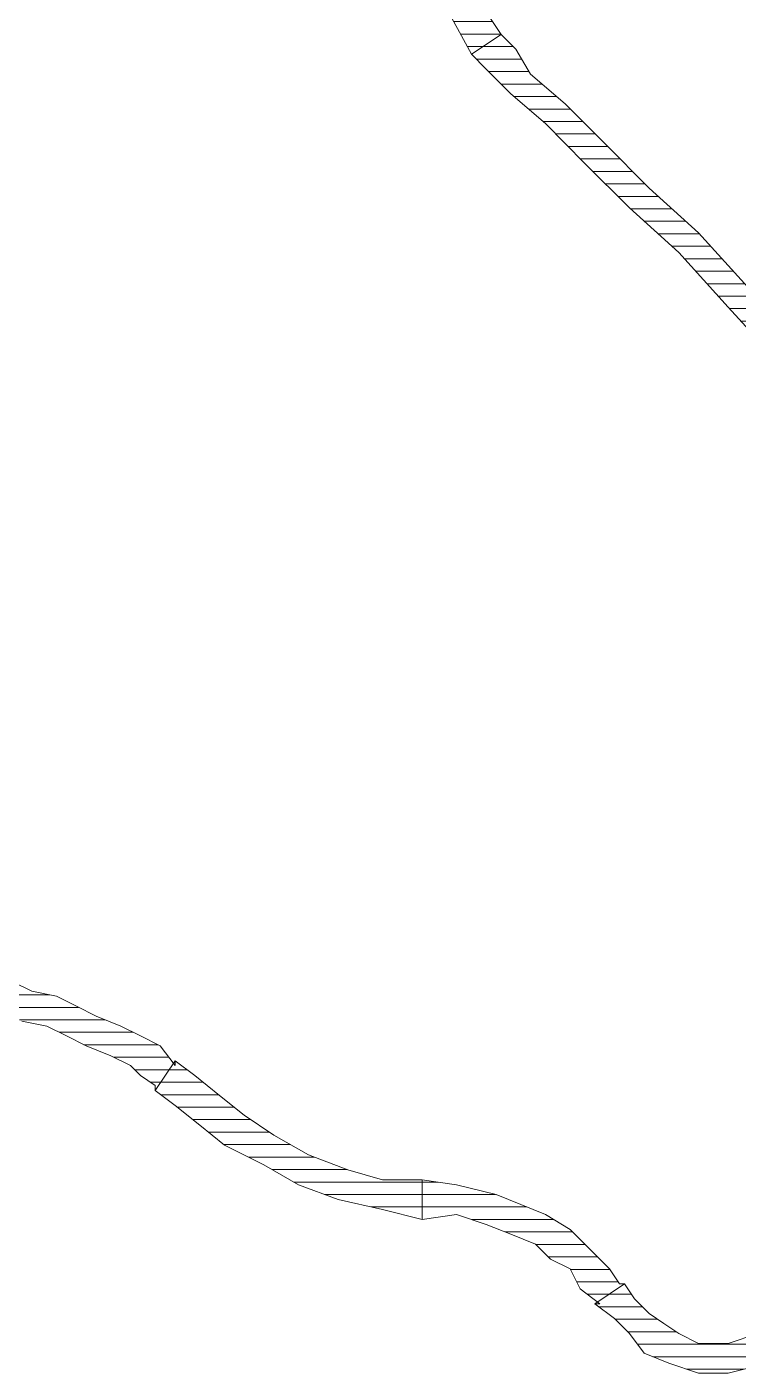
# Model space of a CAD drawing. Header units: centimetres. Extents: x 54005 to 61405, y 90310 to 94744.
# Drawn here: x 56851.4 to 56858.52, y 91740.06 to 91753.54 of the extents above; entities that cross this region are included whole.
import ezdxf

# ---------------------------------------------------------------- set-up
doc = ezdxf.new("R2010")
doc.units = ezdxf.units.CM
doc.header["$LTSCALE"] = 25
doc.layers.get('0').update_dxf_attribs({"lineweight": 0})
doc.layers.add('ÖLCULENDIRME', color=115, linetype='Continuous', lineweight=5)
pattern_1 = [(360, (-5108.51305, -673.59423), (1e-16, 0.125), [25])]

# ---------------------------------------------------------------- blocks, each defined once
blk = doc.blocks.new('by')
at = {"ltscale": 30}
h = blk.add_hatch(dxfattribs=at)
h.set_pattern_fill('DC_LINES', color=256, scale=0.1, style=0)
h.set_pattern_definition(pattern_1)
edge = h.paths.add_edge_path(flags=0)
edge.add_line((6393.778, 2257.095), (6394.175, 2257.244))
edge.add_line((6394.175, 2257.244), (6394.57, 2257.343))
edge.add_line((6394.57, 2257.343), (6394.867, 2257.343))
edge.add_line((6394.867, 2257.343), (6395.164, 2257.244))
edge.add_line((6395.164, 2257.244), (6395.411, 2257.144))
edge.add_line((6395.411, 2257.144), (6395.559, 2256.946))
edge.add_line((6395.559, 2256.946), (6395.708, 2256.797))
edge.add_line((6395.708, 2256.797), (6395.906, 2256.648))
edge.add_line((6395.906, 2256.648), (6395.609, 2256.449))
edge.add_line((6395.609, 2256.449), (6395.509, 2256.598))
edge.add_line((6395.509, 2256.598), (6395.362, 2256.747))
edge.add_line((6395.362, 2256.747), (6395.213, 2256.846))
edge.add_line((6395.213, 2256.846), (6395.064, 2256.946))
edge.add_line((6395.064, 2256.946), (6394.867, 2257.045))
edge.add_line((6394.867, 2257.045), (6394.57, 2257.045))
edge.add_line((6394.57, 2257.045), (6394.273, 2256.946))
edge.add_line((6394.273, 2256.946), (6393.878, 2256.797))
h = blk.add_hatch(dxfattribs=at)
h.set_pattern_fill('DC_LINES', color=256, scale=0.1, style=0)
h.set_pattern_definition(pattern_1)
edge = h.paths.add_edge_path(flags=0)
edge.add_line((6393.778, 2257.095), (6394.175, 2257.244))
edge.add_line((6394.175, 2257.244), (6394.57, 2257.343))
edge.add_line((6394.57, 2257.343), (6394.867, 2257.343))
edge.add_line((6394.867, 2257.343), (6395.164, 2257.244))
edge.add_line((6395.164, 2257.244), (6395.411, 2257.144))
edge.add_line((6395.411, 2257.144), (6395.559, 2256.946))
edge.add_line((6395.559, 2256.946), (6395.708, 2256.797))
edge.add_line((6395.708, 2256.797), (6395.906, 2256.648))
edge.add_line((6395.906, 2256.648), (6395.609, 2256.449))
edge.add_line((6395.609, 2256.449), (6395.509, 2256.598))
edge.add_line((6395.509, 2256.598), (6395.362, 2256.747))
edge.add_line((6395.362, 2256.747), (6395.213, 2256.846))
edge.add_line((6395.213, 2256.846), (6395.064, 2256.946))
edge.add_line((6395.064, 2256.946), (6394.867, 2257.045))
edge.add_line((6394.867, 2257.045), (6394.57, 2257.045))
edge.add_line((6394.57, 2257.045), (6394.273, 2256.946))
edge.add_line((6394.273, 2256.946), (6393.878, 2256.797))
h = blk.add_hatch(dxfattribs=at)
h.set_pattern_fill('DC_LINES', color=256, scale=0.1, style=0)
h.set_pattern_definition(pattern_1)
edge = h.paths.add_edge_path(flags=0)
edge.add_line((6395.906, 2256.648), (6395.856, 2256.648))
edge.add_line((6395.856, 2256.648), (6396.054, 2256.499))
edge.add_line((6396.054, 2256.499), (6396.153, 2256.3))
edge.add_line((6396.153, 2256.3), (6396.351, 2256.201))
edge.add_line((6396.351, 2256.201), (6396.5, 2256.052))
edge.add_line((6396.5, 2256.052), (6396.747, 2255.952))
edge.add_line((6396.747, 2255.952), (6396.994, 2255.853))
edge.add_line((6396.994, 2255.853), (6397.291, 2255.754))
edge.add_line((6397.291, 2255.754), (6397.637, 2255.803))
edge.add_line((6397.637, 2255.803), (6397.637, 2255.406))
edge.add_line((6397.637, 2255.406), (6397.291, 2255.456))
edge.add_line((6397.291, 2255.456), (6396.895, 2255.555))
edge.add_line((6396.895, 2255.555), (6396.648, 2255.654))
edge.add_line((6396.648, 2255.654), (6396.4, 2255.754))
edge.add_line((6396.4, 2255.754), (6396.153, 2255.903))
edge.add_line((6396.153, 2255.903), (6395.955, 2256.101))
edge.add_line((6395.955, 2256.101), (6395.758, 2256.3))
edge.add_line((6395.758, 2256.3), (6395.658, 2256.449))
edge.add_line((6395.658, 2256.449), (6395.609, 2256.449))
h = blk.add_hatch(dxfattribs=at)
h.set_pattern_fill('DC_LINES', color=256, scale=0.1, style=0)
h.set_pattern_definition(pattern_1)
edge = h.paths.add_edge_path(flags=0)
edge.add_line((6395.906, 2256.648), (6395.856, 2256.648))
edge.add_line((6395.856, 2256.648), (6396.054, 2256.499))
edge.add_line((6396.054, 2256.499), (6396.153, 2256.3))
edge.add_line((6396.153, 2256.3), (6396.351, 2256.201))
edge.add_line((6396.351, 2256.201), (6396.5, 2256.052))
edge.add_line((6396.5, 2256.052), (6396.747, 2255.952))
edge.add_line((6396.747, 2255.952), (6396.994, 2255.853))
edge.add_line((6396.994, 2255.853), (6397.291, 2255.754))
edge.add_line((6397.291, 2255.754), (6397.637, 2255.803))
edge.add_line((6397.637, 2255.803), (6397.637, 2255.406))
edge.add_line((6397.637, 2255.406), (6397.291, 2255.456))
edge.add_line((6397.291, 2255.456), (6396.895, 2255.555))
edge.add_line((6396.895, 2255.555), (6396.648, 2255.654))
edge.add_line((6396.648, 2255.654), (6396.4, 2255.754))
edge.add_line((6396.4, 2255.754), (6396.153, 2255.903))
edge.add_line((6396.153, 2255.903), (6395.955, 2256.101))
edge.add_line((6395.955, 2256.101), (6395.758, 2256.3))
edge.add_line((6395.758, 2256.3), (6395.658, 2256.449))
edge.add_line((6395.658, 2256.449), (6395.609, 2256.449))
h = blk.add_hatch(dxfattribs=at)
h.set_pattern_fill('DC_LINES', color=256, scale=0.1, style=0)
h.set_pattern_definition(pattern_1)
edge = h.paths.add_edge_path(flags=0)
edge.add_line((6397.637, 2255.803), (6398.033, 2255.704))
edge.add_line((6398.033, 2255.704), (6398.478, 2255.605))
edge.add_line((6398.478, 2255.605), (6398.874, 2255.456))
edge.add_line((6398.874, 2255.456), (6399.22, 2255.257))
edge.add_line((6399.22, 2255.257), (6399.616, 2255.058))
edge.add_line((6399.616, 2255.058), (6399.864, 2254.859))
edge.add_line((6399.864, 2254.859), (6400.111, 2254.661))
edge.add_line((6400.111, 2254.661), (6400.309, 2254.512))
edge.add_line((6400.309, 2254.512), (6400.111, 2254.214))
edge.add_line((6400.111, 2254.214), (6399.913, 2254.363))
edge.add_line((6399.913, 2254.363), (6399.666, 2254.561))
edge.add_line((6399.666, 2254.561), (6399.419, 2254.76))
edge.add_line((6399.419, 2254.76), (6399.122, 2254.959))
edge.add_line((6399.122, 2254.959), (6398.775, 2255.157))
edge.add_line((6398.775, 2255.157), (6398.38, 2255.306))
edge.add_line((6398.38, 2255.306), (6398.033, 2255.406))
edge.add_line((6398.033, 2255.406), (6397.637, 2255.406))
h = blk.add_hatch(dxfattribs=at)
h.set_pattern_fill('DC_LINES', color=256, scale=0.1, style=0)
h.set_pattern_definition(pattern_1)
edge = h.paths.add_edge_path(flags=0)
edge.add_line((6397.637, 2255.803), (6398.033, 2255.704))
edge.add_line((6398.033, 2255.704), (6398.478, 2255.605))
edge.add_line((6398.478, 2255.605), (6398.874, 2255.456))
edge.add_line((6398.874, 2255.456), (6399.22, 2255.257))
edge.add_line((6399.22, 2255.257), (6399.616, 2255.058))
edge.add_line((6399.616, 2255.058), (6399.864, 2254.859))
edge.add_line((6399.864, 2254.859), (6400.111, 2254.661))
edge.add_line((6400.111, 2254.661), (6400.309, 2254.512))
edge.add_line((6400.309, 2254.512), (6400.111, 2254.214))
edge.add_line((6400.111, 2254.214), (6399.913, 2254.363))
edge.add_line((6399.913, 2254.363), (6399.666, 2254.561))
edge.add_line((6399.666, 2254.561), (6399.419, 2254.76))
edge.add_line((6399.419, 2254.76), (6399.122, 2254.959))
edge.add_line((6399.122, 2254.959), (6398.775, 2255.157))
edge.add_line((6398.775, 2255.157), (6398.38, 2255.306))
edge.add_line((6398.38, 2255.306), (6398.033, 2255.406))
edge.add_line((6398.033, 2255.406), (6397.637, 2255.406))
h = blk.add_hatch(dxfattribs=at)
h.set_pattern_fill('DC_LINES', color=256, scale=0.1, style=0)
h.set_pattern_definition(pattern_1)
edge = h.paths.add_edge_path(flags=0)
edge.add_line((6400.309, 2254.512), (6400.309, 2254.462))
edge.add_line((6400.309, 2254.462), (6400.458, 2254.363))
edge.add_line((6400.458, 2254.363), (6400.556, 2254.263))
edge.add_line((6400.556, 2254.263), (6400.755, 2254.164))
edge.add_line((6400.755, 2254.164), (6401.002, 2254.065))
edge.add_line((6401.002, 2254.065), (6401.2, 2253.965))
edge.add_line((6401.2, 2253.965), (6401.397, 2253.866))
edge.add_line((6401.397, 2253.866), (6401.645, 2253.816))
edge.add_line((6401.645, 2253.816), (6401.843, 2253.717))
edge.add_line((6401.843, 2253.717), (6401.744, 2253.419))
edge.add_line((6401.744, 2253.419), (6401.546, 2253.518))
edge.add_line((6401.546, 2253.518), (6401.299, 2253.568))
edge.add_line((6401.299, 2253.568), (6401.1, 2253.667))
edge.add_line((6401.1, 2253.667), (6400.903, 2253.767))
edge.add_line((6400.903, 2253.767), (6400.655, 2253.866))
edge.add_line((6400.655, 2253.866), (6400.458, 2253.965))
edge.add_line((6400.458, 2253.965), (6400.259, 2254.065))
edge.add_line((6400.259, 2254.065), (6400.111, 2254.263))
edge.add_line((6400.111, 2254.263), (6400.111, 2254.214))
h = blk.add_hatch(dxfattribs=at)
h.set_pattern_fill('DC_LINES', color=256, scale=0.1, style=0)
h.set_pattern_definition(pattern_1)
edge = h.paths.add_edge_path(flags=0)
edge.add_line((6400.309, 2254.512), (6400.309, 2254.462))
edge.add_line((6400.309, 2254.462), (6400.458, 2254.363))
edge.add_line((6400.458, 2254.363), (6400.556, 2254.263))
edge.add_line((6400.556, 2254.263), (6400.755, 2254.164))
edge.add_line((6400.755, 2254.164), (6401.002, 2254.065))
edge.add_line((6401.002, 2254.065), (6401.2, 2253.965))
edge.add_line((6401.2, 2253.965), (6401.397, 2253.866))
edge.add_line((6401.397, 2253.866), (6401.645, 2253.816))
edge.add_line((6401.645, 2253.816), (6401.843, 2253.717))
edge.add_line((6401.843, 2253.717), (6401.744, 2253.419))
edge.add_line((6401.744, 2253.419), (6401.546, 2253.518))
edge.add_line((6401.546, 2253.518), (6401.299, 2253.568))
edge.add_line((6401.299, 2253.568), (6401.1, 2253.667))
edge.add_line((6401.1, 2253.667), (6400.903, 2253.767))
edge.add_line((6400.903, 2253.767), (6400.655, 2253.866))
edge.add_line((6400.655, 2253.866), (6400.458, 2253.965))
edge.add_line((6400.458, 2253.965), (6400.259, 2254.065))
edge.add_line((6400.259, 2254.065), (6400.111, 2254.263))
edge.add_line((6400.111, 2254.263), (6400.111, 2254.214))
h = blk.add_hatch(dxfattribs=at)
h.set_pattern_fill('DC_LINES', color=256, scale=0.1, style=0)
h.set_pattern_definition(pattern_1)
edge = h.paths.add_edge_path(flags=0)
edge.add_line((6396.845, 2243.931), (6396.697, 2244.08))
edge.add_line((6396.697, 2244.08), (6396.549, 2244.328))
edge.add_line((6396.549, 2244.328), (6396.203, 2244.627))
edge.add_line((6396.203, 2244.627), (6395.806, 2245.024))
edge.add_line((6395.806, 2245.024), (6395.362, 2245.471))
edge.add_line((6395.362, 2245.471), (6394.867, 2245.918))
edge.add_line((6394.867, 2245.918), (6394.372, 2246.464))
edge.add_line((6394.372, 2246.464), (6393.878, 2247.011))
edge.add_line((6393.878, 2247.011), (6394.075, 2247.21))
edge.add_line((6394.075, 2247.21), (6394.57, 2246.663))
edge.add_line((6394.57, 2246.663), (6395.064, 2246.117))
edge.add_line((6395.064, 2246.117), (6395.559, 2245.67))
edge.add_line((6395.559, 2245.67), (6396.005, 2245.223))
edge.add_line((6396.005, 2245.223), (6396.4, 2244.825))
edge.add_line((6396.4, 2244.825), (6396.747, 2244.527))
edge.add_line((6396.747, 2244.527), (6396.994, 2244.279))
edge.add_line((6396.994, 2244.279), (6397.142, 2244.13))
h = blk.add_hatch(dxfattribs=at)
h.set_pattern_fill('DC_LINES', color=256, scale=0.1, style=0)
h.set_pattern_definition(pattern_1)
edge = h.paths.add_edge_path(flags=0)
edge.add_line((6398.133, 2241.298), (6397.934, 2241.894))
edge.add_line((6397.934, 2241.894), (6397.539, 2242.739))
edge.add_line((6397.539, 2242.739), (6397.142, 2243.484))
edge.add_line((6397.142, 2243.484), (6396.845, 2243.931))
edge.add_line((6396.845, 2243.931), (6397.142, 2244.13))
edge.add_line((6397.142, 2244.13), (6397.439, 2243.583))
edge.add_line((6397.439, 2243.583), (6397.836, 2242.838))
edge.add_line((6397.836, 2242.838), (6398.231, 2241.994))
edge.add_line((6398.231, 2241.994), (6398.428, 2241.298))
for p, q in [((6394.175, 2257.244, -4.505), (6394.57, 2257.343, -4.505)), ((6394.175, 2257.244, -4.505), (6394.57, 2257.343, -4.505)), ((6394.57, 2257.343, -4.505), (6394.867, 2257.343, -4.505)), ((6394.57, 2257.343, -4.505), (6394.867, 2257.343, -4.505)), ((6394.867, 2257.343, -4.505), (6395.164, 2257.244, -4.505)), ((6394.867, 2257.343, -4.505), (6395.164, 2257.244, -4.505)), ((6395.164, 2257.244, -4.505), (6395.411, 2257.144, -4.505)), ((6395.164, 2257.244, -4.505), (6395.411, 2257.144, -4.505)), ((6395.411, 2257.144, -4.505), (6395.559, 2256.946, -4.505)), ((6395.411, 2257.144, -4.505), (6395.559, 2256.946, -4.505)), ((6394.57, 2257.045, -4.505), (6394.273, 2256.946, -4.505)), ((6394.57, 2257.045, -4.505), (6394.273, 2256.946, -4.505)), ((6394.867, 2257.045, -4.505), (6394.57, 2257.045, -4.505)), ((6394.867, 2257.045, -4.505), (6394.57, 2257.045, -4.505)), ((6395.064, 2256.946, -4.505), (6394.867, 2257.045, -4.505)), ((6395.064, 2256.946, -4.505), (6394.867, 2257.045, -4.505)), ((6395.213, 2256.846, -4.505), (6395.064, 2256.946, -4.505)), ((6395.213, 2256.846, -4.505), (6395.064, 2256.946, -4.505)), ((6395.362, 2256.747, -4.505), (6395.213, 2256.846, -4.505)), ((6395.362, 2256.747, -4.505), (6395.213, 2256.846, -4.505)), ((6395.559, 2256.946, -4.505), (6395.708, 2256.797, -4.505)), ((6395.559, 2256.946, -4.505), (6395.708, 2256.797, -4.505)), ((6395.509, 2256.598, -4.505), (6395.362, 2256.747, -4.505)), ((6395.509, 2256.598, -4.505), (6395.362, 2256.747, -4.505)), ((6395.708, 2256.797, -4.505), (6395.906, 2256.648, -4.505)), ((6395.708, 2256.797, -4.505), (6395.906, 2256.648, -4.505)), ((6395.609, 2256.449, -4.505), (6395.509, 2256.598, -4.505)), ((6395.609, 2256.449, -4.505), (6395.509, 2256.598, -4.505)), ((6395.906, 2256.648, -4.505), (6395.609, 2256.449, -4.505)), ((6395.906, 2256.648, -4.505), (6395.609, 2256.449, -4.505)), ((6395.609, 2256.449, -4.505), (6395.906, 2256.648, -4.505)), ((6395.609, 2256.449, -4.505), (6395.906, 2256.648, -4.505)), ((6395.906, 2256.648, -4.505), (6395.856, 2256.648, -4.505)), ((6395.856, 2256.648, -4.505), (6396.054, 2256.499, -4.505)), ((6395.906, 2256.648, -4.505), (6395.856, 2256.648, -4.505)), ((6395.856, 2256.648, -4.505), (6396.054, 2256.499, -4.505)), ((6395.906, 2256.648, -4.505), (6395.906, 2256.648, -4.505)), ((6395.906, 2256.648, -4.505), (6395.906, 2256.648, -4.505)), ((6395.658, 2256.449, -4.505), (6395.609, 2256.449, -4.505)), ((6395.658, 2256.449, -4.505), (6395.609, 2256.449, -4.505)), ((6395.758, 2256.3, -4.505), (6395.658, 2256.449, -4.505)), ((6395.758, 2256.3, -4.505), (6395.658, 2256.449, -4.505)), ((6396.054, 2256.499, -4.505), (6396.153, 2256.3, -4.505)), ((6396.054, 2256.499, -4.505), (6396.153, 2256.3, -4.505)), ((6395.955, 2256.101, -4.505), (6395.758, 2256.3, -4.505)), ((6395.955, 2256.101, -4.505), (6395.758, 2256.3, -4.505)), ((6396.153, 2256.3, -4.505), (6396.351, 2256.201, -4.505)), ((6396.153, 2256.3, -4.505), (6396.351, 2256.201, -4.505)), ((6396.351, 2256.201, -4.505), (6396.5, 2256.052, -4.505)), ((6396.351, 2256.201, -4.505), (6396.5, 2256.052, -4.505)), ((6396.153, 2255.903, -4.505), (6395.955, 2256.101, -4.505)), ((6396.153, 2255.903, -4.505), (6395.955, 2256.101, -4.505)), ((6396.5, 2256.052, -4.505), (6396.747, 2255.952, -4.505)), ((6396.5, 2256.052, -4.505), (6396.747, 2255.952, -4.505)), ((6396.4, 2255.754, -4.505), (6396.153, 2255.903, -4.505)), ((6396.4, 2255.754, -4.505), (6396.153, 2255.903, -4.505)), ((6396.747, 2255.952, -4.505), (6396.994, 2255.853, -4.505)), ((6396.747, 2255.952, -4.505), (6396.994, 2255.853, -4.505)), ((6396.994, 2255.853, -4.505), (6397.291, 2255.754, -4.505)), ((6396.994, 2255.853, -4.505), (6397.291, 2255.754, -4.505)), ((6397.291, 2255.754, -4.505), (6397.637, 2255.803, -4.505)), ((6397.291, 2255.754, -4.505), (6397.637, 2255.803, -4.505)), ((6397.637, 2255.803, -4.505), (6397.637, 2255.803, -4.505)), ((6397.637, 2255.803, -4.505), (6398.033, 2255.704, -4.505)), ((6397.637, 2255.406, -4.505), (6397.637, 2255.803, -4.505)), ((6397.637, 2255.803, -4.505), (6397.637, 2255.803, -4.505)), ((6397.637, 2255.803, -4.505), (6397.637, 2255.803, -4.505)), ((6397.637, 2255.803, -4.505), (6398.033, 2255.704, -4.505)), ((6397.637, 2255.406, -4.505), (6397.637, 2255.803, -4.505)), ((6397.637, 2255.803, -4.505), (6397.637, 2255.803, -4.505)), ((6397.637, 2255.803, -4.505), (6397.637, 2255.406, -4.505)), ((6397.637, 2255.803, -4.505), (6397.637, 2255.406, -4.505)), ((6396.648, 2255.654, -4.505), (6396.4, 2255.754, -4.505)), ((6396.648, 2255.654, -4.505), (6396.4, 2255.754, -4.505)), ((6396.895, 2255.555, -4.505), (6396.648, 2255.654, -4.505)), ((6396.895, 2255.555, -4.505), (6396.648, 2255.654, -4.505)), ((6398.033, 2255.704, -4.505), (6398.478, 2255.605, -4.505)), ((6398.033, 2255.704, -4.505), (6398.478, 2255.605, -4.505)), ((6397.291, 2255.456, -4.505), (6396.895, 2255.555, -4.505)), ((6397.291, 2255.456, -4.505), (6396.895, 2255.555, -4.505)), ((6398.478, 2255.605, -4.505), (6398.874, 2255.456, -4.505)), ((6398.478, 2255.605, -4.505), (6398.874, 2255.456, -4.505)), ((6397.637, 2255.406, -4.505), (6397.291, 2255.456, -4.505)), ((6397.637, 2255.406, -4.505), (6397.291, 2255.456, -4.505)), ((6398.033, 2255.406, -4.505), (6397.637, 2255.406, -4.505)), ((6397.637, 2255.406, -4.505), (6397.637, 2255.406, -4.505)), ((6398.033, 2255.406, -4.505), (6397.637, 2255.406, -4.505)), ((6397.637, 2255.406, -4.505), (6397.637, 2255.406, -4.505)), ((6398.38, 2255.306, -4.505), (6398.033, 2255.406, -4.505)), ((6398.38, 2255.306, -4.505), (6398.033, 2255.406, -4.505)), ((6398.874, 2255.456, -4.505), (6399.22, 2255.257, -4.505)), ((6398.874, 2255.456, -4.505), (6399.22, 2255.257, -4.505)), ((6398.775, 2255.157, -4.505), (6398.38, 2255.306, -4.505)), ((6398.775, 2255.157, -4.505), (6398.38, 2255.306, -4.505)), ((6399.22, 2255.257, -4.505), (6399.616, 2255.058, -4.505)), ((6399.22, 2255.257, -4.505), (6399.616, 2255.058, -4.505)), ((6399.122, 2254.959, -4.505), (6398.775, 2255.157, -4.505)), ((6399.122, 2254.959, -4.505), (6398.775, 2255.157, -4.505)), ((6399.419, 2254.76, -4.505), (6399.122, 2254.959, -4.505)), ((6399.419, 2254.76, -4.505), (6399.122, 2254.959, -4.505)), ((6399.616, 2255.058, -4.505), (6399.864, 2254.859, -4.505)), ((6399.616, 2255.058, -4.505), (6399.864, 2254.859, -4.505)), ((6399.864, 2254.859, -4.505), (6400.111, 2254.661, -4.505)), ((6399.864, 2254.859, -4.505), (6400.111, 2254.661, -4.505)), ((6399.666, 2254.561, -4.505), (6399.419, 2254.76, -4.505)), ((6399.666, 2254.561, -4.505), (6399.419, 2254.76, -4.505)), ((6399.913, 2254.363, -4.505), (6399.666, 2254.561, -4.505)), ((6399.913, 2254.363, -4.505), (6399.666, 2254.561, -4.505)), ((6400.111, 2254.661, -4.505), (6400.309, 2254.512, -4.505)), ((6400.111, 2254.661, -4.505), (6400.309, 2254.512, -4.505)), ((6400.111, 2254.214, -4.505), (6400.309, 2254.512, -4.505)), ((6400.111, 2254.214, -4.505), (6400.309, 2254.512, -4.505)), ((6400.309, 2254.512, -4.505), (6400.111, 2254.214, -4.505)), ((6400.309, 2254.512, -4.505), (6400.111, 2254.214, -4.505)), ((6400.309, 2254.512, -4.505), (6400.309, 2254.462, -4.505)), ((6400.309, 2254.512, -4.505), (6400.309, 2254.512, -4.505)), ((6400.309, 2254.512, -4.505), (6400.309, 2254.462, -4.505)), ((6400.309, 2254.512, -4.505), (6400.309, 2254.512, -4.505)), ((6400.309, 2254.462, -4.505), (6400.458, 2254.363, -4.505)), ((6400.309, 2254.462, -4.505), (6400.458, 2254.363, -4.505)), ((6400.111, 2254.214, -4.505), (6399.913, 2254.363, -4.505)), ((6400.111, 2254.214, -4.505), (6399.913, 2254.363, -4.505)), ((6400.458, 2254.363, -4.505), (6400.556, 2254.263, -4.505)), ((6400.458, 2254.363, -4.505), (6400.556, 2254.263, -4.505)), ((6400.259, 2254.065, -4.505), (6400.111, 2254.263, -4.505)), ((6400.111, 2254.263, -4.505), (6400.111, 2254.214, -4.505)), ((6400.259, 2254.065, -4.505), (6400.111, 2254.263, -4.505)), ((6400.111, 2254.263, -4.505), (6400.111, 2254.214, -4.505)), ((6400.556, 2254.263, -4.505), (6400.755, 2254.164, -4.505)), ((6400.556, 2254.263, -4.505), (6400.755, 2254.164, -4.505)), ((6400.755, 2254.164, -4.505), (6401.002, 2254.065, -4.505)), ((6400.755, 2254.164, -4.505), (6401.002, 2254.065, -4.505)), ((6400.458, 2253.965, -4.505), (6400.259, 2254.065, -4.505)), ((6400.458, 2253.965, -4.505), (6400.259, 2254.065, -4.505)), ((6401.002, 2254.065, -4.505), (6401.2, 2253.965, -4.505)), ((6401.002, 2254.065, -4.505), (6401.2, 2253.965, -4.505)), ((6400.655, 2253.866, -4.505), (6400.458, 2253.965, -4.505)), ((6400.655, 2253.866, -4.505), (6400.458, 2253.965, -4.505)), ((6400.903, 2253.767, -4.505), (6400.655, 2253.866, -4.505)), ((6400.903, 2253.767, -4.505), (6400.655, 2253.866, -4.505)), ((6401.2, 2253.965, -4.505), (6401.397, 2253.866, -4.505)), ((6401.2, 2253.965, -4.505), (6401.397, 2253.866, -4.505)), ((6401.397, 2253.866, -4.505), (6401.645, 2253.816, -4.505)), ((6401.397, 2253.866, -4.505), (6401.645, 2253.816, -4.505)), ((6401.1, 2253.667, -4.505), (6400.903, 2253.767, -4.505)), ((6401.1, 2253.667, -4.505), (6400.903, 2253.767, -4.505)), ((6401.299, 2253.568, -4.505), (6401.1, 2253.667, -4.505)), ((6401.299, 2253.568, -4.505), (6401.1, 2253.667, -4.505)), ((6401.546, 2253.518, -4.505), (6401.299, 2253.568, -4.505)), ((6401.546, 2253.518, -4.505), (6401.299, 2253.568, -4.505)), ((6401.744, 2253.419, -4.505), (6401.546, 2253.518, -4.505)), ((6401.744, 2253.419, -4.505), (6401.546, 2253.518, -4.505)), ((6394.075, 2247.21, -4.505), (6394.57, 2246.663, -4.505)), ((6394.57, 2246.663, -4.505), (6395.064, 2246.117, -4.505)), ((6394.867, 2245.918, -4.505), (6394.372, 2246.464, -4.505)), ((6395.064, 2246.117, -4.505), (6395.559, 2245.67, -4.505)), ((6395.362, 2245.471, -4.505), (6394.867, 2245.918, -4.505)), ((6395.559, 2245.67, -4.505), (6396.005, 2245.223, -4.505)), ((6395.806, 2245.024, -4.505), (6395.362, 2245.471, -4.505)), ((6396.005, 2245.223, -4.505), (6396.4, 2244.825, -4.505)), ((6396.203, 2244.627, -4.505), (6395.806, 2245.024, -4.505)), ((6396.4, 2244.825, -4.505), (6396.747, 2244.527, -4.505)), ((6396.549, 2244.328, -4.505), (6396.203, 2244.627, -4.505)), ((6396.747, 2244.527, -4.505), (6396.994, 2244.279, -4.505)), ((6396.697, 2244.08, -4.505), (6396.549, 2244.328, -4.505)), ((6396.994, 2244.279, -4.505), (6397.142, 2244.13, -4.505)), ((6396.845, 2243.931, -4.505), (6396.697, 2244.08, -4.505)), ((6397.142, 2244.13, -4.505), (6396.845, 2243.931, -4.505)), ((6396.845, 2243.931, -4.505), (6397.142, 2244.13, -4.505)), ((6397.142, 2244.13, -4.505), (6397.142, 2244.13, -4.505)), ((6397.142, 2244.13, -4.505), (6397.439, 2243.583, -4.505)), ((6396.845, 2243.931, -4.505), (6396.845, 2243.931, -4.505)), ((6396.845, 2243.931, -4.505), (6396.845, 2243.931, -4.505)), ((6397.142, 2243.484, -4.505), (6396.845, 2243.931, -4.505))]:
    blk.add_line(p, q, dxfattribs=at)

msp = doc.modelspace()

# ---------------------------------------------------------------- block references
at = {"layer": 'ÖLCULENDIRME', "rotation": 180}
msp.add_blockref('by', (63252.992, 93997.398, 4.505), dxfattribs=at)

doc.saveas('drawing.dxf')
